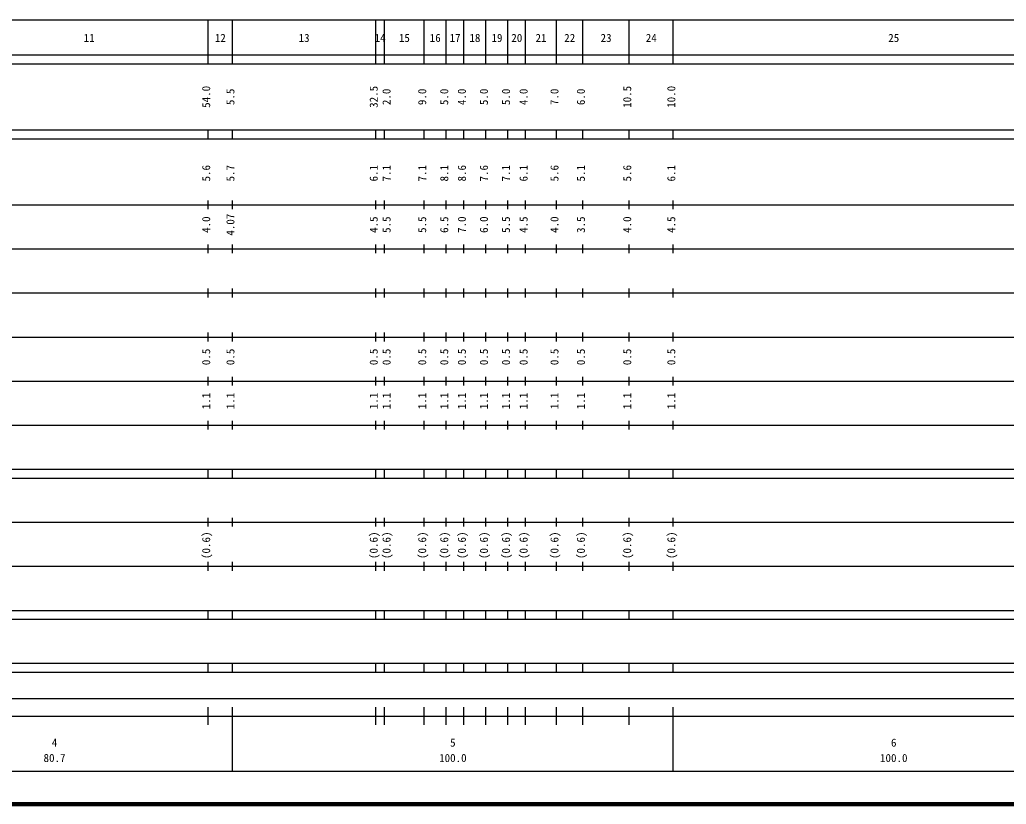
# Model space of a CAD drawing. Units: millimetres on the paper, enlarged 1000 times. Extents: x 40000 to 680000, y 20000 to 380000.
# Drawn here: x 219754 to 443524, y 20000 to 198000 of the extents above; entities that cross this region are included whole.
import ezdxf
from ezdxf.enums import TextEntityAlignment as Align

# ---------------------------------------------------------------- set-up
doc = ezdxf.new("R2010")
doc.units = ezdxf.units.MM
doc.header["$LTSCALE"] = 1000
doc.layers.add('M-TTL', color=2, linetype='Continuous', lineweight=140)
doc.layers.add('M-TTL-BAND', color=7, linetype='Continuous', lineweight=25)
doc.styles.add('ＭＳ ゴシック', font='')
doc.styles.get('ＭＳ ゴシック').set_extended_font_data('MS Gothic')

msp = doc.modelspace()

# ---------------------------------------------------------------- linework, layer by layer
at = {"layer": 'M-TTL'}
msp.add_line((40000, 20000), (680000, 20000), dxfattribs=at)
at = {"layer": 'M-TTL-BAND'}
for p, q in [((68000, 198000), (579000, 198000)), ((262500, 188000), (262500, 198000)), ((268000, 188000), (268000, 198000)), ((300500, 188000), (300500, 198000)), ((302500, 188000), (302500, 198000)), ((311500, 188000), (311500, 198000)), ((316500, 188000), (316500, 198000)), ((320500, 188000), (320500, 198000)), ((325500, 188000), (325500, 198000)), ((330500, 188000), (330500, 198000)), ((334500, 188000), (334500, 198000)), ((341500, 188000), (341500, 198000)), ((347500, 188000), (347500, 198000)), ((358000, 188000), (358000, 198000)), ((368000, 188000), (368000, 198000)), ((40000, 190000), (579000, 190000)), ((40000, 188000), (579000, 188000)), ((40000, 173000), (579000, 173000)), ((262500, 171000), (262500, 173000)), ((268000, 171000), (268000, 173000)), ((300500, 171000), (300500, 173000)), ((302500, 171000), (302500, 173000)), ((311500, 171000), (311500, 173000)), ((316500, 171000), (316500, 173000)), ((320500, 171000), (320500, 173000)), ((325500, 171000), (325500, 173000)), ((330500, 171000), (330500, 173000)), ((334500, 171000), (334500, 173000)), ((341500, 171000), (341500, 173000)), ((347500, 171000), (347500, 173000)), ((358000, 171000), (358000, 173000)), ((368000, 171000), (368000, 173000)), ((40000, 171000), (579000, 171000)), ((262500, 155000), (262500, 157000)), ((268000, 155000), (268000, 157000)), ((300500, 155000), (300500, 157000)), ((302500, 155000), (302500, 157000)), ((311500, 155000), (311500, 157000)), ((316500, 155000), (316500, 157000)), ((320500, 155000), (320500, 157000)), ((325500, 155000), (325500, 157000)), ((330500, 155000), (330500, 157000)), ((334500, 155000), (334500, 157000)), ((341500, 155000), (341500, 157000)), ((347500, 155000), (347500, 157000)), ((358000, 155000), (358000, 157000)), ((368000, 155000), (368000, 157000)), ((40000, 156000), (579000, 156000)), ((46000, 146000), (579000, 146000)), ((262500, 145000), (262500, 147000)), ((268000, 145000), (268000, 147000)), ((300500, 145000), (300500, 147000)), ((302500, 145000), (302500, 147000)), ((311500, 145000), (311500, 147000)), ((316500, 145000), (316500, 147000)), ((320500, 145000), (320500, 147000)), ((325500, 145000), (325500, 147000)), ((330500, 145000), (330500, 147000)), ((334500, 145000), (334500, 147000)), ((341500, 145000), (341500, 147000)), ((347500, 145000), (347500, 147000)), ((358000, 145000), (358000, 147000)), ((368000, 145000), (368000, 147000)), ((262500, 135000), (262500, 137000)), ((268000, 135000), (268000, 137000)), ((300500, 135000), (300500, 137000)), ((302500, 135000), (302500, 137000)), ((311500, 135000), (311500, 137000)), ((316500, 135000), (316500, 137000)), ((320500, 135000), (320500, 137000)), ((325500, 135000), (325500, 137000)), ((330500, 135000), (330500, 137000)), ((334500, 135000), (334500, 137000)), ((341500, 135000), (341500, 137000)), ((347500, 135000), (347500, 137000)), ((358000, 135000), (358000, 137000)), ((368000, 135000), (368000, 137000)), ((52000, 136000), (579000, 136000)), ((46000, 126000), (579000, 126000)), ((262500, 125000), (262500, 127000)), ((268000, 125000), (268000, 127000)), ((300500, 125000), (300500, 127000)), ((302500, 125000), (302500, 127000)), ((311500, 125000), (311500, 127000)), ((316500, 125000), (316500, 127000)), ((320500, 125000), (320500, 127000)), ((325500, 125000), (325500, 127000)), ((330500, 125000), (330500, 127000)), ((334500, 125000), (334500, 127000)), ((341500, 125000), (341500, 127000)), ((347500, 125000), (347500, 127000)), ((358000, 125000), (358000, 127000)), ((368000, 125000), (368000, 127000)), ((262500, 115000), (262500, 117000)), ((268000, 115000), (268000, 117000)), ((300500, 115000), (300500, 117000)), ((302500, 115000), (302500, 117000)), ((311500, 115000), (311500, 117000)), ((316500, 115000), (316500, 117000)), ((320500, 115000), (320500, 117000)), ((325500, 115000), (325500, 117000)), ((330500, 115000), (330500, 117000)), ((334500, 115000), (334500, 117000)), ((341500, 115000), (341500, 117000)), ((347500, 115000), (347500, 117000)), ((358000, 115000), (358000, 117000)), ((368000, 115000), (368000, 117000)), ((52000, 116000), (579000, 116000)), ((46000, 106000), (579000, 106000)), ((262500, 105000), (262500, 107000)), ((268000, 105000), (268000, 107000)), ((300500, 105000), (300500, 107000)), ((302500, 105000), (302500, 107000)), ((311500, 105000), (311500, 107000)), ((316500, 105000), (316500, 107000)), ((320500, 105000), (320500, 107000)), ((325500, 105000), (325500, 107000)), ((330500, 105000), (330500, 107000)), ((334500, 105000), (334500, 107000)), ((341500, 105000), (341500, 107000)), ((347500, 105000), (347500, 107000)), ((358000, 105000), (358000, 107000)), ((368000, 105000), (368000, 107000)), ((40000, 96000), (579000, 96000)), ((40000, 94000), (579000, 94000)), ((262500, 94000), (262500, 96000)), ((268000, 94000), (268000, 96000)), ((300500, 94000), (300500, 96000)), ((302500, 94000), (302500, 96000)), ((311500, 94000), (311500, 96000)), ((316500, 94000), (316500, 96000)), ((320500, 94000), (320500, 96000)), ((325500, 94000), (325500, 96000)), ((330500, 94000), (330500, 96000)), ((334500, 94000), (334500, 96000)), ((341500, 94000), (341500, 96000)), ((347500, 94000), (347500, 96000)), ((358000, 94000), (358000, 96000)), ((368000, 94000), (368000, 96000)), ((49000, 84000), (579000, 84000)), ((262500, 83000), (262500, 85000)), ((268000, 83000), (268000, 85000)), ((300500, 83000), (300500, 85000)), ((302500, 83000), (302500, 85000)), ((311500, 83000), (311500, 85000)), ((316500, 83000), (316500, 85000)), ((320500, 83000), (320500, 85000)), ((325500, 83000), (325500, 85000)), ((330500, 83000), (330500, 85000)), ((334500, 83000), (334500, 85000)), ((341500, 83000), (341500, 85000)), ((347500, 83000), (347500, 85000)), ((358000, 83000), (358000, 85000)), ((368000, 83000), (368000, 85000)), ((40000, 74000), (579000, 74000)), ((262500, 73000), (262500, 75000)), ((268000, 73000), (268000, 75000)), ((300500, 73000), (300500, 75000)), ((302500, 73000), (302500, 75000)), ((311500, 73000), (311500, 75000)), ((316500, 73000), (316500, 75000)), ((320500, 73000), (320500, 75000)), ((325500, 73000), (325500, 75000)), ((330500, 73000), (330500, 75000)), ((334500, 73000), (334500, 75000)), ((341500, 73000), (341500, 75000)), ((347500, 73000), (347500, 75000)), ((358000, 73000), (358000, 75000)), ((368000, 73000), (368000, 75000)), ((40000, 64000), (579000, 64000)), ((262500, 62000), (262500, 64000)), ((268000, 62000), (268000, 64000)), ((300500, 62000), (300500, 64000)), ((302500, 62000), (302500, 64000)), ((311500, 62000), (311500, 64000)), ((316500, 62000), (316500, 64000)), ((320500, 62000), (320500, 64000)), ((325500, 62000), (325500, 64000)), ((330500, 62000), (330500, 64000)), ((334500, 62000), (334500, 64000)), ((341500, 62000), (341500, 64000)), ((347500, 62000), (347500, 64000)), ((358000, 62000), (358000, 64000)), ((368000, 62000), (368000, 64000)), ((40000, 62000), (579000, 62000)), ((40000, 52000), (579000, 52000)), ((262500, 50000), (262500, 52000)), ((268000, 50000), (268000, 52000)), ((300500, 50000), (300500, 52000)), ((302500, 50000), (302500, 52000)), ((311500, 50000), (311500, 52000)), ((316500, 50000), (316500, 52000)), ((320500, 50000), (320500, 52000)), ((325500, 50000), (325500, 52000)), ((330500, 50000), (330500, 52000)), ((334500, 50000), (334500, 52000)), ((341500, 50000), (341500, 52000)), ((347500, 50000), (347500, 52000)), ((358000, 50000), (358000, 52000)), ((368000, 50000), (368000, 52000)), ((40000, 50000), (579000, 50000)), ((71000, 44000), (565000, 44000)), ((262500, 38000), (262500, 42000)), ((268000, 27500), (268000, 42000)), ((300500, 38000), (300500, 42000)), ((302500, 38000), (302500, 42000)), ((311500, 38000), (311500, 42000)), ((316500, 38000), (316500, 42000)), ((320500, 38000), (320500, 42000)), ((325500, 38000), (325500, 42000)), ((330500, 38000), (330500, 42000)), ((334500, 38000), (334500, 42000)), ((341500, 38000), (341500, 42000)), ((347500, 38000), (347500, 42000)), ((358000, 38000), (358000, 42000)), ((368000, 27500), (368000, 42000)), ((40000, 40000), (579000, 40000)), ((68000, 27500), (579000, 27500))]:
    msp.add_line(p, q, dxfattribs=at)

# ---------------------------------------------------------------- texts
at = {"layer": 'M-TTL-BAND', "style": 'ＭＳ ゴシック'}
for s, p in [('11', (235500, 192405)), ('12', (265250, 192405)), ('13', (284250, 192405)), ('14', (301500, 192405)), ('15', (307000, 192405)), ('16', (314000, 192405)), ('17', (318500, 192405)), ('18', (323000, 192405)), ('19', (328000, 192405)), ('20', (332500, 192405)), ('21', (338000, 192405)), ('22', (344500, 192405)), ('23', (352750, 192405)), ('24', (363000, 192405)), ('25', (418000, 192405)), ('4', (227650, 32523)), ('5', (318000, 32523)), ('6', (418000, 32523)), ('80.7', (227650, 29033)), ('100.0', (318000, 29033)), ('100.0', (418000, 29033))]:
    msp.add_text(s, height=1833, dxfattribs=at).set_placement(p, align=Align.BOTTOM_CENTER)
for s, p in [('54.0', (263500, 180500)), ('5.5', (269000, 180500)), ('32.5', (301500, 180500)), ('2.0', (304416, 180500)), ('9.0', (312500, 180500)), ('5.0', (317500, 180500)), ('4.0', (321500, 180500)), ('5.0', (326500, 180500)), ('5.0', (331500, 180500)), ('4.0', (335500, 180500)), ('7.0', (342500, 180500)), ('6.0', (348500, 180500)), ('10.5', (359000, 180500)), ('10.0', (369000, 180500)), ('5.6', (263500, 163174)), ('5.7', (269000, 163174)), ('6.1', (301500, 163174)), ('7.1', (304416, 163174)), ('7.1', (312500, 163174)), ('8.1', (317500, 163174)), ('8.6', (321500, 163174)), ('7.6', (326500, 163174)), ('7.1', (331500, 163174)), ('6.1', (335500, 163174)), ('5.6', (342500, 163174)), ('5.1', (348500, 163174)), ('5.6', (359000, 163174)), ('6.1', (369000, 163174)), ('4.0', (263500, 151500)), ('4.07', (269000, 151500)), ('4.5', (301500, 151500)), ('5.5', (304416, 151500)), ('5.5', (312500, 151500)), ('6.5', (317500, 151500)), ('7.0', (321500, 151500)), ('6.0', (326500, 151500)), ('5.5', (331500, 151500)), ('4.5', (335500, 151500)), ('4.0', (342500, 151500)), ('3.5', (348500, 151500)), ('4.0', (359000, 151500)), ('4.5', (369000, 151500)), ('0.5', (263500, 121500)), ('0.5', (269000, 121500)), ('0.5', (301500, 121500)), ('0.5', (304416, 121500)), ('0.5', (312500, 121500)), ('0.5', (317500, 121500)), ('0.5', (321500, 121500)), ('0.5', (326500, 121500)), ('0.5', (331500, 121500)), ('0.5', (335500, 121500)), ('0.5', (342500, 121500)), ('0.5', (348500, 121500)), ('0.5', (359000, 121500)), ('0.5', (369000, 121500)), ('1.1', (263500, 111500)), ('1.1', (269000, 111500)), ('1.1', (301500, 111500)), ('1.1', (304416, 111500)), ('1.1', (312500, 111500)), ('1.1', (317500, 111500)), ('1.1', (321500, 111500)), ('1.1', (326500, 111500)), ('1.1', (331500, 111500)), ('1.1', (335500, 111500)), ('1.1', (342500, 111500)), ('1.1', (348500, 111500)), ('1.1', (359000, 111500)), ('1.1', (369000, 111500)), ('(0.6)', (263500, 78764)), ('(0.6)', (301500, 78764)), ('(0.6)', (304416, 78764)), ('(0.6)', (312500, 78764)), ('(0.6)', (317500, 78764)), ('(0.6)', (321500, 78764)), ('(0.6)', (326500, 78764)), ('(0.6)', (331500, 78764)), ('(0.6)', (335500, 78764)), ('(0.6)', (342500, 78764)), ('(0.6)', (348500, 78764)), ('(0.6)', (359000, 78764)), ('(0.6)', (369000, 78764))]:
    msp.add_text(s, height=1833, rotation=90, dxfattribs=at).set_placement(p, align=Align.BOTTOM_CENTER)

doc.saveas('drawing.dxf')
